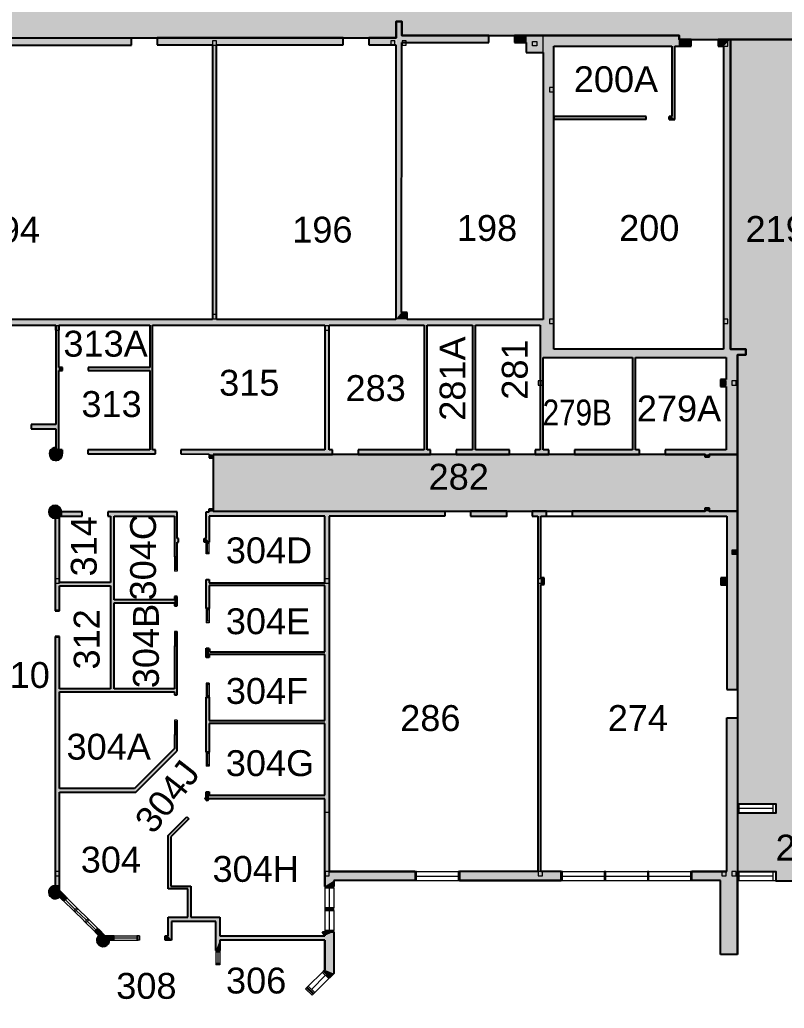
# Model space of a CAD drawing. Header units: millimetres. Extents: x 17496 to 132343, y 22085 to 108769.
# Drawn here: x 33788 to 60690, y 45041 to 79811 of the extents above; entities that cross this region are included whole.
import ezdxf

# ---------------------------------------------------------------- set-up
doc = ezdxf.new("R2010")
doc.units = ezdxf.units.MM
doc.header["$LTSCALE"] = 500
doc.header["$MEASUREMENT"] = 0
doc.layers.get('0').update_dxf_attribs({"linetype": 'CONTINUOUS', "lineweight": 0})
for name, color, linetype in [('CORRIDOR HATCH', 253, 'CONTINUOUS'), ('Room Numbers', 7, 'CONTINUOUS'), ('walls', 7, 'CONTINUOUS')]:
    doc.layers.add(name, color=color, linetype=linetype)
for name, color, linetype, lineweight in [('SC1', 7, 'CONTINUOUS', 0), ('SOLID', 7, 'CONTINUOUS', 0), ('windows', 7, 'CONTINUOUS', 0)]:
    doc.layers.add(name, color=color, linetype=linetype, lineweight=lineweight)
doc.styles.get("Standard").update_dxf_attribs({"font": 'techl___.ttf'})
doc.styles.add('STANDARD 2', font='arial.ttf')

# ---------------------------------------------------------------- blocks, each defined once
blk = doc.blocks.new('A1001DAJ', base_point=(395.21, 332.45))
for p, q in [((395.21, 333.45), (395.21, 332.45)), ((396.21, 333.45), (395.21, 333.45)), ((396.21, 332.45), (396.21, 333.45)), ((395.21, 332.45), (396.21, 332.45))]:
    blk.add_line(p, q)
blk = doc.blocks.new('*U9')
at = {"linetype": 'Continuous'}
for points in [[(40450, 62604), (40450, 62502), (40590, 62520)], [(40590, 62604), (40450, 62604), (40590, 62520)], [(40350, 62502), (44670, 62352), (48748, 62352)], [(40350, 62502), (40450, 62352), (44670, 62352)], [(40350, 62502), (40350, 61563), (40450, 62352)], [(48748, 62352), (40450, 62502), (40350, 62502)], [(40450, 62352), (40350, 61563), (40450, 61439)], [(48748, 62520), (40450, 62502), (48748, 62352)], [(40590, 62520), (40450, 62502), (48748, 62520)], [(44670, 62352), (40450, 62352), (44520, 62352)], [(44520, 62352), (44520, 60008), (44670, 59952)], [(44670, 62352), (44520, 62352), (44670, 59952)], [(49648, 62520), (49648, 62352), (50924, 62352)], [(50924, 62520), (49648, 62520), (50924, 62352)], [(49648, 62352), (49970, 62352), (50924, 62352)], [(40350, 61563), (40275, 61439), (40450, 61439)], [(40275, 61563), (40275, 61439), (40350, 61563)], [(40450, 60126), (40350, 59102), (40450, 60008)], [(40350, 60126), (40350, 59102), (40450, 60126)], [(40450, 60008), (40350, 59102), (40450, 59908)], [(40450, 59908), (40350, 59102), (40450, 59102)], [(40450, 60008), (44520, 59908), (44670, 59952)], [(40450, 60008), (40450, 59908), (44520, 59908)], [(44520, 60008), (40450, 60008), (44670, 59952)], [(44670, 59952), (44520, 59908), (44670, 49848)], [(44520, 59908), (44520, 57583), (44670, 49848)], [(28355, 58195), (28355, 58095), (29789, 58095)], [(29789, 58195), (28355, 58195), (29789, 58095)], [(40450, 57583), (40450, 57702), (40350, 57702)], [(40350, 57702), (40350, 57378), (40450, 57583)], [(40450, 57583), (40350, 57378), (40450, 57483)], [(40450, 57483), (40350, 57378), (40450, 57378)], [(40450, 57583), (40450, 57483), (44520, 57483)], [(44520, 57583), (40450, 57583), (44520, 57483)], [(44520, 57583), (44520, 57483), (44670, 49848)], [(44520, 57483), (44520, 55158), (44670, 49848)], [(40450, 55978), (40350, 54051), (40450, 55158)], [(40350, 55978), (40350, 54051), (40450, 55978)], [(40450, 55158), (40350, 54051), (40450, 55058)], [(40450, 55058), (40350, 54051), (40450, 54051)], [(40450, 55158), (40450, 55058), (44520, 55058)], [(44520, 55158), (40450, 55158), (44520, 55058)], [(44520, 55158), (44520, 55058), (44670, 49848)], [(44520, 55058), (44520, 52736), (44670, 49848)], [(40350, 52651), (40350, 52460), (40450, 52533)], [(40450, 52651), (40350, 52651), (40450, 52533)], [(44520, 52533), (40350, 52460), (44520, 52409)], [(40450, 52533), (40350, 52460), (44520, 52533)], [(44520, 52736), (44520, 52533), (44670, 49848)], [(44520, 52533), (44520, 52409), (44670, 49848)], [(40350, 52460), (40303, 52414), (44520, 52409)], [(40303, 52414), (40450, 52409), (44520, 52409)], [(40303, 52414), (40379, 52338), (40450, 52409)], [(44520, 52409), (44520, 49848), (44670, 49848)], [(39667, 51778), (39005, 51116), (39743, 51702)], [(39743, 51702), (39005, 51116), (39105, 51064)], [(39005, 51116), (39005, 49240), (39105, 51064)], [(39105, 51064), (39005, 49240), (39105, 49340)], [(44670, 49848), (44520, 49328), (44840, 49528)], [(44520, 49848), (44520, 49328), (44670, 49848)], [(44840, 49528), (47697, 49848), (44670, 49848)], [(47697, 49848), (44840, 49528), (47697, 49528)], [(44840, 49528), (44520, 49328), (44840, 49328)], [(39105, 49340), (39005, 49240), (39705, 49240)], [(39805, 49340), (39105, 49340), (39705, 49240)], [(39805, 49340), (39705, 49240), (39805, 48240)], [(39705, 49240), (39705, 48240), (39805, 48240)], [(39005, 48240), (39131, 48090), (40682, 48090)], [(39005, 48240), (39005, 47590), (39131, 48090)], [(39705, 48240), (39005, 48240), (40682, 48090)], [(39131, 48090), (39005, 47590), (39131, 47440)], [(39805, 48240), (39705, 48240), (40682, 48090)], [(40832, 48240), (39805, 48240), (40682, 48090)], [(40832, 48240), (40682, 48090), (40832, 47590)], [(40682, 48090), (40682, 47066), (40832, 47590)], [(44840, 47728), (44520, 47590), (44840, 46260)], [(44520, 47728), (44520, 47590), (44840, 47728)], [(38905, 47590), (38905, 47440), (39131, 47440)], [(39005, 47590), (38905, 47590), (39131, 47440)], [(40832, 47590), (40682, 47066), (40832, 47440)], [(40832, 47440), (40682, 47066), (40832, 47066)], [(44520, 47590), (40832, 47440), (44520, 47440)], [(40832, 47590), (40832, 47440), (44520, 47590)], [(44520, 47590), (44520, 47440), (44840, 46260)], [(44520, 47440), (44520, 46393), (44840, 46260)], [(44520, 46393), (44473, 46345), (44840, 46260)], [(44473, 46345), (44699, 46119), (44840, 46260)]]:
    blk.add_solid(points, dxfattribs=at)
blk = doc.blocks.new('*U13')
at = {"linetype": 'Continuous'}
for points in [[(35181, 59068), (35031, 59018), (35181, 59018)], [(35031, 59068), (35031, 59018), (35181, 59068)], [(35031, 58118), (35031, 58068), (35181, 58068)], [(35181, 58118), (35031, 58118), (35181, 58068)]]:
    blk.add_solid(points, dxfattribs=at)

msp = doc.modelspace()

# ---------------------------------------------------------------- hatches: boundary and pattern name
at = {"layer": 'CORRIDOR HATCH'}
h = msp.add_hatch(color=256, dxfattribs=at)
h.dxf.hatch_style = 1
h.paths.add_polyline_path([(63841, 63664), (63841, 61264), (87806, 61264), (87806, 53590), (87210, 53590), (87210, 52340), (87806, 52340), (87806, 49848), (91301, 49848), (93131, 49848), (97246, 49848), (97246, 51221), (97616, 51221), (97616, 50861), (110416, 50861), (110416, 53611), (97616, 53611), (97616, 53161), (97246, 53161), (97246, 53538), (90206, 53538), (90206, 63664)])
h.paths.add_polyline_path([(58796, 79119), (58796, 68219), (59340, 68219), (59340, 68029), (59041, 68029), (59041, 64520), (59041, 62520), (59041, 56258), (59041, 55258), (59041, 52228), (60388, 52228), (60388, 51899), (59041, 51899), (59041, 49848), (60388, 49848), (60388, 49519), (62438, 49519), (62438, 49848), (63841, 49848), (63841, 51899), (62438, 51899), (62438, 52228), (63841, 52228), (63840, 55534), (63840, 56404), (63841, 61264), (63841, 63664), (63841, 64527), (61841, 64527), (61841, 68029), (61240, 68029), (61240, 68219), (61810, 68219), (61810, 79119)])
h.paths.add_polyline_path([(40590, 64520), (40590, 62520), (57908, 62520), (57908, 62635), (58048, 62635), (58048, 62520), (59041, 62520), (59041, 64520), (58048, 64520), (58048, 64435), (57908, 64435), (57908, 64520)])
h.paths.add_polyline_path([(111041, 106541), (111041, 106343), (110546, 106343), (110546, 106293), (110416, 106293), (110416, 102791), (110537, 102791), (110546, 102743), (111041, 102743), (111041, 102543), (110547, 102543), (110537, 102493), (110416, 102493), (110416, 82083), (110416, 79283), (110416, 66219), (110416, 63001), (110416, 53611), (110416, 50861), (110416, 37253), (113476, 37253), (113476, 48813), (121896, 48813), (121896, 48943), (121946, 48943), (121946, 49347), (122144, 49347), (122144, 48943), (122194, 48943), (122194, 48813), (125196, 48813), (125196, 48943), (125246, 48943), (125246, 49347), (125444, 49347), (125446, 51147), (125246, 51147), (125246, 51541), (125196, 51543), (125196, 51673), (122194, 51673), (122194, 51551), (122146, 51543), (122146, 51147), (121946, 51147), (121946, 51541), (121896, 51551), (121896, 51673), (113476, 51673), (113476, 102493), (113346, 102493), (113346, 102543), (112841, 102543), (112841, 102741), (113346, 102741), (113346, 102791), (113476, 102791), (113476, 106293), (113346, 106293), (113346, 106343), (112841, 106343), (112841, 106541), (111041, 106543)])
h.paths.add_polyline_path([(48842, 99582), (48842, 97108), (49333, 97108), (49333, 96958), (48842, 96958), (48842, 94833), (48340, 94833), (48340, 95008), (46714, 95008), (46714, 93228), (49536, 93228), (49536, 92933), (48836, 92933), (48836, 82478), (49446, 82478), (49446, 82278), (51610, 82359), (51610, 82659), (52220, 82659), (52220, 91059), (51632, 91059), (51632, 96958), (51144, 96958), (51144, 97108), (51632, 97108), (51632, 99582), (51144, 99582), (51144, 99732), (49333, 99732), (49333, 99582)])
h.paths.add_polyline_path([(25516, 82228), (25516, 81697), (25316, 81697), (25316, 79647), (25514, 79647), (25514, 79168), (27617, 79178), (27617, 79657), (27816, 79657), (27816, 79178), (47034, 79178), (47036, 79747), (47236, 79747), (47235, 79257), (56998, 79259), (56998, 79119), (58796, 79119), (61810, 79119), (96216, 79119), (96216, 79283), (97396, 79283), (97396, 79783), (97616, 79783), (97616, 79283), (110416, 79283), (110416, 82083), (97616, 82083), (97616, 81583), (97396, 81583), (97396, 82083), (96216, 82083), (96216, 82179), (56998, 82179), (56998, 82059), (51610, 82059), (51610, 82359), (49446, 82278), (47236, 82278), (47236, 81797), (47036, 81797), (47036, 82228), (27817, 82228), (27817, 81707), (27617, 81707), (27617, 82228)])
at = {"layer": 'Room Numbers'}
msp.add_hatch(color=256, dxfattribs=at).paths.add_polyline_path([(55836, 76305), (55836, 76405), (52576, 76405), (52576, 76305)])
at = {"layer": 'SOLID'}
msp.add_hatch(color=256, dxfattribs=at).paths.add_polyline_path([(55836, 76305), (55836, 76405), (52576, 76405), (52576, 76305)])
h = msp.add_hatch(color=256, dxfattribs=at)
h.paths.add_polyline_path([(59041, 62520), (58048, 62520), (58048, 62635), (57908, 62635), (57908, 62520), (53222, 62520), (53222, 62352), (58671, 62352), (58671, 60186), (58459, 60186), (58459, 59923), (58671, 59923), (58671, 56258), (59041, 56258)])
h.paths.add_polyline_path([(58846, 61009), (58846, 61159), (58996, 61159), (58996, 61009)], flags=16)
h.paths.add_polyline_path([(58646, 60143), (58646, 59993), (58496, 59993), (58496, 60143)], flags=16)
at = {"layer": 'walls'}
msp.add_hatch(color=256, dxfattribs=at).paths.add_polyline_path([(58846, 61159), (58846, 61009), (58996, 61009), (58996, 61159)])

# ---------------------------------------------------------------- linework, layer by layer
at = {"layer": 'CORRIDOR HATCH'}
for points in [[(25316, 81697), (25316, 79647), (25514, 79647), (25514, 79168), (27617, 79178), (27617, 79657), (27816, 79657), (27816, 79178), (47034, 79178), (47036, 79747), (47236, 79747), (47235, 79257), (56998, 79259), (56998, 79119), (58796, 79119), (61810, 79119)], [(61810, 79119), (58796, 79119), (58796, 68219), (59340, 68219), (59340, 68029), (59041, 68029), (59041, 64520), (59041, 62520), (59041, 56258), (59041, 55258), (59041, 52228), (60388, 52228), (60388, 51899), (59041, 51899), (59041, 49848), (60388, 49848), (60388, 49519), (62438, 49519)]]:
    msp.add_lwpolyline(points, dxfattribs=at)
msp.add_lwpolyline([(40590, 64520), (40590, 62520), (57908, 62520), (57908, 62635), (58048, 62635), (58048, 62520), (59041, 62520), (59041, 64520), (58048, 64520), (58048, 64435), (57908, 64435), (57908, 64520), (40590, 64520)], close=True, dxfattribs=at)
at = {"layer": 'Room Numbers'}
for p, q in [((55836, 76405), (52576, 76405)), ((52576, 76405), (52576, 76305)), ((55836, 76305), (52576, 76305)), ((55836, 76305), (55836, 76405)), ((56636, 76305), (56636, 76405))]:
    msp.add_line(p, q, dxfattribs=at)
at = {"layer": 'SC1', "flags": 128}
for points in [[(40716, 78923), (40716, 79073), (40566, 79073), (40566, 78923)], [(46991, 78923), (46991, 79073), (46841, 79073), (46841, 78923)], [(47391, 78923), (47391, 79073), (47241, 79073), (47241, 78923)], [(51986, 79049), (51986, 78899), (51836, 78899), (51836, 79049)], [(58700, 78879), (58700, 79029), (58551, 79029), (58551, 78879)], [(52576, 77279), (52576, 77429), (52426, 77429), (52426, 77279)], [(40716, 69293), (40716, 69443), (40566, 69443), (40566, 69293)], [(52576, 69129), (52576, 69279), (52426, 69279), (52426, 69129)], [(58700, 69129), (58700, 69279), (58551, 69279), (58551, 69129)], [(35181, 68893), (35181, 69043), (35031, 69043), (35031, 68893)], [(44671, 68893), (44671, 69043), (44521, 69043), (44521, 68893)], [(52181, 66954), (52181, 67104), (52031, 67104), (52031, 66954)], [(58646, 66954), (58646, 67104), (58496, 67104), (58496, 66954)], [(58996, 66954), (58996, 67104), (58846, 67104), (58846, 66954)], [(58996, 61009), (58996, 61159), (58846, 61159), (58846, 61009)], [(35181, 59993), (35181, 60143), (35031, 60143), (35031, 59993)], [(44671, 59993), (44671, 60143), (44521, 60143), (44521, 59993)], [(52181, 59993), (52181, 60143), (52031, 60143), (52031, 59993)], [(35181, 49698), (35181, 49848), (35031, 49848), (35031, 49698)], [(44671, 49698), (44671, 49848), (44521, 49848), (44521, 49698)], [(52181, 49698), (52181, 49848), (52031, 49848), (52031, 49698)], [(58646, 49698), (58646, 49848), (58496, 49848), (58496, 49698)], [(58996, 49698), (58996, 49848), (58846, 49848), (58846, 49698)]]:
    msp.add_lwpolyline(points, close=True, dxfattribs=at)
at = {"layer": 'SOLID'}
for p, q in [((51610, 79009), (51610, 79259)), ((52206, 78659), (52206, 79259)), ((56998, 79119), (56998, 78879)), ((35061, 64538), (35061, 64778)), ((35061, 64538), (35286, 64538)), ((35256, 62502), (35031, 62277)), ((35031, 62277), (35031, 62502)), ((35256, 62502), (35031, 62502)), ((35181, 62352), (35031, 62277)), ((35031, 62277), (35181, 62277)), ((35256, 62502), (35181, 62352)), ((35256, 62502), (35256, 62352)), ((44520, 51943), (44670, 51943)), ((35031, 49349), (35181, 49349)), ((35181, 49349), (35031, 49349)), ((35031, 49349), (35187, 48963)), ((35031, 49124), (35031, 49349)), ((35031, 49124), (35187, 48963)), ((35181, 49187), (35108, 49157)), ((36950, 47440), (36562, 47595)), ((36786, 47590), (36562, 47595)), ((36725, 47440), (36562, 47595)), ((36725, 47440), (36950, 47440)), ((36950, 47440), (36786, 47590))]:
    msp.add_line(p, q, dxfattribs=at)
at = {"layer": 'SOLID', "const_width": 225}
for points in [[(35061, 64650, 0.416083), (34947, 64537, 1)], [(34947, 64537, 1), (35172, 64537, 0.000484), (35172, 64538, 1)], [(35143, 62502, 1), (34918, 62502, 1)], [(34918, 62502, 0.414214), (35031, 62389, 1)], [(35031, 49237, 0.414214), (34918, 49124, 1)], [(34918, 49124, 0.663153), (35109, 49043, 1)], [(36643, 47518, 0.192703), (36612, 47440, 1)], [(36612, 47440, 1), (36837, 47440, 1)]]:
    msp.add_lwpolyline(points, format="xyb", dxfattribs=at)
at = {"layer": 'SOLID', "const_width": 0.25}
for points in [[(35060, 64538, 1), (35061, 64538, 1)], [(35060, 64538, 1), (35061, 64538, 1)], [(35030, 62502, 1), (35031, 62502, 1)]]:
    msp.add_lwpolyline(points, format="xyb", close=True, dxfattribs=at)
at = {"layer": 'SOLID'}
for points in [[(47236, 79747), (47036, 79747), (47216, 69513), (47016, 69268)], [(37720, 79168), (37720, 78918), (26916, 79168), (26916, 78918)], [(45170, 79178), (45170, 78928), (38620, 79178), (38620, 78928)], [(40716, 69268), (40566, 69268), (40716, 78928), (40566, 78928)], [(47034, 79178), (47016, 78928), (46070, 79178), (46070, 78928)], [(50296, 79257), (50296, 79007), (47236, 79257), (47216, 79007)], [(51196, 79259), (51196, 79009), (51610, 79259), (51610, 79009)], [(51610, 79259), (51610, 78659), (52206, 79259), (52206, 78659)], [(56998, 79259), (56998, 78879), (52206, 79259), (52576, 78879)], [(52206, 79259), (52576, 78879), (52206, 69268), (52576, 68229)], [(57420, 79119), (57420, 78879), (56998, 79119), (56998, 78879)], [(58370, 79119), (58370, 78879), (58796, 79119), (58551, 78879)], [(58796, 79119), (58551, 78879), (58796, 68219), (58551, 68229)], [(56736, 78879), (56836, 78879), (56736, 76405), (56836, 76305)], [(56736, 76405), (56836, 76305), (56636, 76405), (56636, 76305)], [(52206, 69268), (52101, 69068), (26916, 69268), (26916, 69068)], [(47426, 69268), (47016, 69268), (47426, 69513), (47216, 69513)], [(52206, 69268), (52576, 68229), (52101, 69068), (52201, 67929)], [(35061, 69068), (35161, 69068), (35061, 64763), (35161, 64688)], [(38361, 64688), (38461, 64688), (38361, 69068), (38461, 69068)], [(44671, 64688), (44521, 64688), (44671, 69068), (44521, 69068)], [(48121, 69068), (48021, 69068), (48121, 64688), (48021, 64688)], [(49721, 64688), (49821, 64688), (49721, 69068), (49821, 69068)], [(52101, 69068), (52201, 67929), (52101, 64688), (52201, 64688)], [(58551, 68229), (58641, 67929), (52576, 68229), (52201, 67929)], [(58796, 68219), (58551, 68229), (59041, 68029), (58641, 67929)], [(59340, 68219), (59340, 68029), (58796, 68219), (59041, 68029)], [(55451, 67929), (55351, 67929), (55451, 64688), (55351, 64688)], [(59041, 68029), (58641, 67929), (59041, 64520), (58641, 64688)], [(35292, 67575), (35292, 67475), (35161, 67575), (35161, 67475)], [(36192, 67575), (36192, 67475), (38361, 67575), (38361, 67475)], [(58641, 67158), (58451, 67158), (58641, 66910), (58451, 66910)], [(35061, 65569), (35061, 65419), (34191, 65569), (34191, 65419)], [(35061, 64763), (35161, 64688), (35061, 64538), (35285, 64559)], [(35285, 64688), (35285, 64559), (35161, 64688)], [(36185, 64688), (36185, 64538), (38561, 64688), (38561, 64538)], [(44795, 64688), (44795, 64520), (39461, 64688), (39461, 64538)], [(48245, 64688), (48245, 64520), (45695, 64688), (45695, 64520)], [(51019, 64688), (51019, 64520), (49145, 64688), (49145, 64520)], [(52410, 64688), (52410, 64520), (51919, 64688), (51919, 64520)], [(55601, 64688), (55601, 64520), (53310, 64688), (53310, 64520)], [(59041, 64520), (58641, 64688), (56501, 64520), (56501, 64688)], [(35285, 64559), (35061, 64538), (35286, 64538)], [(40450, 64534), (40590, 64520), (40450, 64404), (40590, 64404)], [(58048, 64520), (57908, 64520), (58048, 64435), (57908, 64435)], [(40450, 62604), (40590, 62604), (40450, 62502), (40590, 62520)], [(58048, 62635), (57908, 62635), (58048, 62520), (57908, 62520)], [(35256, 62502), (35031, 62277), (35181, 62352)], [(35256, 62502), (35031, 62502), (35031, 62277)], [(35181, 62352), (35181, 62277), (35031, 62277)], [(35181, 62277), (35031, 62277), (35181, 59018), (35031, 59018)], [(35256, 62502), (35181, 62352), (35256, 62352)], [(35982, 62502), (35982, 62352), (35256, 62502), (35256, 62352)], [(36882, 62502), (36882, 62352), (39331, 62502), (39231, 62352)], [(37107, 62352), (36983, 62352), (37107, 56270), (36983, 56270)], [(39331, 62502), (39231, 62352), (39331, 60918), (39231, 60918)], [(48748, 62520), (48748, 62352), (40350, 62502), (40450, 62352)], [(40350, 62502), (40450, 62352), (40350, 61563), (40450, 61439)], [(44670, 62352), (44520, 62352), (44670, 51943), (44520, 51943)], [(50924, 62520), (49648, 62520), (50924, 62352), (49648, 62352)], [(52322, 62520), (51824, 62520), (52322, 62352), (51824, 62352)], [(52120, 62352), (52020, 62352), (52120, 49848), (52020, 49848)], [(39375, 61563), (39331, 61563), (39375, 61439), (39331, 61439)], [(40350, 61563), (40450, 61439), (40275, 61563), (40275, 61439)], [(52238, 60186), (52120, 60186), (52238, 59944), (52120, 59944)], [(58671, 60186), (58459, 60186), (58671, 59923), (58459, 59923)], [(36983, 60018), (36983, 59894), (35181, 60018), (35181, 59894)], [(40450, 60126), (40350, 60126), (40450, 59102), (40350, 59102)], [(44520, 60008), (44520, 59908), (40450, 60008), (40450, 59908)], [(39331, 59518), (39231, 59518), (39331, 59194), (39231, 59194)], [(39231, 59406), (39231, 59306), (37107, 59406), (37107, 59306)], [(35031, 58118), (35181, 58118), (35031, 49237), (35181, 49349)], [(39331, 56070), (39231, 56070), (39331, 57794), (39231, 57794)], [(40450, 57702), (40350, 57702), (40450, 57378), (40350, 57378)], [(40450, 57583), (40450, 57483), (44520, 57583), (44520, 57483)], [(39231, 56270), (39231, 56170), (35181, 56270), (35181, 56170)], [(40450, 55978), (40350, 55978), (40450, 54051), (40350, 54051)], [(44520, 55158), (44520, 55058), (40450, 55158), (40450, 55058)], [(59041, 49848), (58671, 49848), (59041, 55258), (58671, 55258)], [(39231, 54670), (39331, 54670), (39231, 54174), (39331, 54098)], [(39231, 54174), (39331, 54098), (37827, 52770), (37878, 52646)], [(37827, 52770), (37878, 52646), (35181, 52770), (35181, 52646)], [(40450, 52409), (40350, 52460), (40450, 52651), (40350, 52651)], [(40450, 52533), (40450, 52409), (44520, 52533), (44520, 52409)], [(40379, 52338), (40303, 52414), (40450, 52409), (40350, 52460)], [(44520, 49328), (44670, 49848), (44520, 51943), (44670, 51943)], [(39743, 51702), (39667, 51778), (39105, 51064), (39005, 51116)], [(39105, 51064), (39005, 51116), (39105, 49340), (39005, 49240)], [(44840, 49328), (44520, 49328), (44840, 49528), (44670, 49848)], [(47697, 49848), (47697, 49528), (44670, 49848), (44840, 49528)], [(49263, 49848), (49263, 49528), (52841, 49848), (52841, 49528)], [(57441, 49848), (57441, 49528), (58671, 49848), (58441, 49528)], [(59041, 46928), (58441, 46928), (59041, 49848), (58441, 49528)], [(59041, 49848), (58441, 49528), (59041, 49848), (58671, 49848)], [(35031, 49349), (35031, 49124), (35187, 48963)], [(35108, 49157), (35181, 49187), (35031, 49349), (35181, 49349)], [(35108, 49157), (35181, 49187), (35187, 48963), (35415, 48947)], [(39105, 49340), (39005, 49240), (39805, 49340), (39705, 49240)], [(39805, 49340), (39705, 49240), (39805, 48240), (39705, 48240)], [(35187, 48963), (35415, 48947), (35309, 48841)], [(40832, 48240), (40682, 48090), (39005, 48240), (39131, 48090)], [(39131, 48090), (39005, 48240), (39130, 47434), (39005, 47590)], [(40832, 47066), (40682, 47066), (40832, 48240), (40682, 48090)], [(36562, 47595), (36554, 47818), (36449, 47712)], [(36950, 47440), (36786, 47590), (36562, 47595), (36554, 47818)], [(44520, 47728), (44840, 47728), (44520, 46393), (44840, 46260)], [(36950, 47440), (36562, 47595), (36725, 47440)], [(36786, 47590), (37055, 47590), (36950, 47440), (37055, 47440)], [(39130, 47434), (39005, 47590), (38905, 47440), (38905, 47590)], [(40832, 47590), (40832, 47440), (44520, 47590), (44520, 47440)], [(44520, 46393), (44840, 46260), (44473, 46345), (44699, 46119)]]:
    msp.add_solid(points, dxfattribs=at)
at = {"layer": 'walls'}
for p, q in [((47036, 79747), (47034, 79174)), ((47236, 79747), (47036, 79747)), ((47235, 79257), (47236, 79747)), ((37720, 79168), (24196, 79168)), ((37720, 78918), (37720, 79168)), ((45170, 79178), (38620, 79178)), ((38620, 79178), (38620, 78928)), ((38620, 78928), (40566, 78928)), ((40566, 78928), (40566, 69268)), ((40716, 69268), (40716, 78928)), ((40716, 78928), (45170, 78928)), ((40716, 78928), (45170, 78928)), ((45170, 78928), (45170, 79178)), ((47034, 79174), (46070, 79174)), ((46070, 79174), (46070, 78928)), ((46070, 78928), (47016, 78928)), ((47016, 78928), (47016, 69268)), ((47216, 69513), (47234, 79007)), ((47234, 79007), (50296, 79007)), ((50296, 79257), (47235, 79257)), ((50296, 79007), (50296, 79257)), ((56998, 79259), (51196, 79259)), ((51196, 79259), (51196, 79009)), ((51196, 79009), (51610, 79009)), ((51610, 79009), (51610, 78659)), ((56998, 79119), (56998, 79259)), ((57420, 79119), (56998, 79119)), ((57420, 78879), (57420, 79119)), ((58370, 79119), (58370, 78879)), ((58796, 79119), (58370, 79119)), ((58796, 68219), (58796, 79119)), ((26916, 78918), (37720, 78918)), ((51610, 78659), (52206, 78659)), ((52206, 78659), (52206, 69268)), ((52576, 68229), (52576, 78879)), ((52576, 78879), (56736, 78879)), ((56736, 78879), (56736, 76405)), ((56836, 76305), (56836, 78879)), ((56836, 78879), (57420, 78879)), ((58370, 78879), (58551, 78879)), ((58551, 78879), (58551, 68229)), ((55836, 76405), (52576, 76405)), ((55836, 76305), (52576, 76305)), ((55836, 76305), (55836, 76405)), ((56736, 76405), (56636, 76405)), ((56636, 76405), (56636, 76305)), ((56636, 76305), (56836, 76305)), ((40566, 69268), (32696, 69268)), ((47016, 69268), (40716, 69268)), ((47426, 69513), (47216, 69513)), ((47426, 69268), (47426, 69513)), ((52206, 69268), (47426, 69268)), ((32055, 69068), (35061, 69068)), ((35061, 69068), (35061, 65569)), ((35161, 67575), (35161, 69068)), ((35161, 69068), (38361, 69068)), ((38361, 69068), (38361, 67575)), ((38461, 64688), (38461, 69068)), ((38461, 69068), (44521, 69068)), ((44521, 69068), (44521, 64688)), ((44671, 64688), (44671, 69068)), ((44671, 69068), (48021, 69068)), ((48021, 69068), (48021, 64688)), ((48121, 64688), (48121, 69068)), ((48121, 69068), (49721, 69068)), ((49721, 69068), (49721, 64688)), ((49821, 64688), (49821, 69068)), ((49821, 69068), (52101, 69068)), ((52101, 69068), (52101, 64688)), ((58551, 68229), (52576, 68229)), ((59340, 68219), (58796, 68219)), ((59340, 68029), (59340, 68219)), ((52201, 64688), (52201, 67929)), ((52201, 67929), (55351, 67929)), ((55351, 67929), (55351, 64688)), ((55451, 64688), (55451, 67929)), ((55451, 67929), (58641, 67929)), ((58641, 67929), (58641, 67158)), ((59041, 64520), (59041, 68029)), ((59041, 68029), (59340, 68029)), ((35292, 67575), (35161, 67575)), ((35164, 64684), (35164, 67475)), ((35164, 67475), (35292, 67475)), ((35292, 67475), (35292, 67575)), ((38361, 67575), (36192, 67575)), ((36192, 67575), (36192, 67475)), ((36192, 67475), (38361, 67475)), ((38361, 67475), (38361, 64688)), ((58641, 67158), (58451, 67158)), ((58451, 67158), (58451, 66910)), ((58451, 66910), (58641, 66910)), ((58641, 66910), (58641, 64688)), ((35061, 65569), (34191, 65569)), ((34191, 65569), (34191, 65419)), ((34191, 65419), (35061, 65419)), ((35061, 65419), (35061, 64684)), ((35061, 64684), (35164, 64684)), ((35285, 64688), (35161, 64688)), ((35285, 64688), (35285, 64538)), ((38361, 64688), (36185, 64688)), ((36185, 64688), (36185, 64538)), ((38561, 64688), (38461, 64688)), ((38561, 64538), (38561, 64688)), ((44521, 64688), (39461, 64688)), ((39461, 64688), (39461, 64538)), ((44795, 64688), (44671, 64688)), ((44795, 64520), (44795, 64688)), ((48021, 64688), (45695, 64688)), ((45695, 64688), (45695, 64520)), ((48245, 64688), (48121, 64688)), ((48245, 64520), (48245, 64688)), ((49721, 64688), (49145, 64688)), ((49145, 64688), (49145, 64520)), ((51019, 64688), (49821, 64688)), ((51019, 64520), (51019, 64688)), ((52101, 64688), (51919, 64688)), ((51919, 64688), (51919, 64520)), ((52410, 64688), (52201, 64688)), ((52410, 64520), (52410, 64688)), ((55351, 64688), (53310, 64688)), ((53310, 64688), (53310, 64520)), ((55601, 64688), (55451, 64688)), ((55601, 64520), (55601, 64688)), ((58641, 64688), (56501, 64688)), ((56501, 64688), (56501, 64520)), ((36185, 64538), (38561, 64538)), ((39461, 64538), (40450, 64534)), ((40450, 64534), (40450, 64404)), ((40450, 64404), (40590, 64404)), ((40590, 64404), (40590, 64520)), ((40590, 64520), (44795, 64520)), ((45695, 64520), (48245, 64520)), ((49145, 64520), (51019, 64520)), ((51919, 64520), (52410, 64520)), ((53310, 64520), (55601, 64520)), ((56501, 64520), (57908, 64520)), ((57908, 64520), (57908, 64435)), ((57908, 64435), (58048, 64435)), ((58048, 64435), (58048, 64520)), ((58048, 64520), (59041, 64520)), ((40450, 62502), (40450, 62604)), ((40450, 62604), (40590, 62604)), ((40590, 62604), (40590, 62520)), ((58048, 62635), (57908, 62635)), ((57908, 62635), (57908, 62520)), ((58048, 62520), (58048, 62635)), ((35982, 62502), (35031, 62502)), ((35031, 62502), (35031, 59018)), ((35181, 60018), (35181, 62352)), ((35181, 62352), (35982, 62352)), ((35982, 62352), (35982, 62502)), ((39331, 62502), (36882, 62502)), ((36882, 62502), (36882, 62352)), ((36882, 62352), (36983, 62352)), ((36983, 62352), (36983, 60018)), ((37107, 59406), (37107, 62352)), ((37107, 62352), (39231, 62352)), ((39231, 62352), (39231, 60918)), ((39331, 61563), (39331, 62502)), ((40350, 61563), (40350, 62502)), ((40350, 62502), (40450, 62502)), ((44520, 62352), (40450, 62352)), ((40450, 62352), (40450, 61439)), ((40590, 62520), (48748, 62520)), ((44520, 60008), (44520, 62352)), ((48748, 62352), (44670, 62352)), ((44670, 62352), (44670, 49848)), ((48748, 62520), (48748, 62352)), ((52322, 62520), (51824, 62520)), ((51824, 62520), (51824, 62352)), ((51824, 62352), (52020, 62352)), ((52020, 62352), (52020, 49848)), ((52120, 62352), (52322, 62352)), ((52120, 60186), (52120, 62352)), ((52322, 62352), (52322, 62520)), ((52322, 62520), (53222, 62520)), ((52322, 62352), (53222, 62352)), ((57908, 62520), (53222, 62520)), ((53222, 62520), (53222, 62352)), ((53222, 62352), (58671, 62352)), ((59041, 62520), (58048, 62520)), ((58671, 62352), (58671, 60186)), ((59041, 56258), (59041, 62520)), ((39375, 61563), (39331, 61563)), ((39375, 61439), (39375, 61563)), ((40275, 61439), (40275, 61563)), ((40275, 61563), (40350, 61563)), ((39331, 60918), (39331, 61439)), ((39331, 61439), (39375, 61439)), ((40450, 61439), (40275, 61439)), ((39231, 60918), (39331, 60918)), ((52238, 60186), (52120, 60186)), ((52238, 59944), (52238, 60186)), ((58671, 60186), (58459, 60186)), ((58459, 60186), (58459, 59923)), ((58671, 60186), (58671, 56258)), ((36983, 60018), (35181, 60018)), ((35181, 59018), (35181, 59894)), ((35181, 59894), (36983, 59894)), ((36983, 59894), (36983, 56270)), ((40350, 59102), (40350, 60126)), ((40350, 60126), (40450, 60126)), ((40450, 60126), (40450, 60008)), ((40450, 60008), (44520, 60008)), ((44520, 59908), (40450, 59908)), ((40450, 59908), (40450, 59102)), ((44520, 57583), (44520, 59908)), ((52120, 56552), (52120, 59944)), ((52120, 59944), (52238, 59944)), ((58671, 59923), (58459, 59923)), ((39331, 59518), (39231, 59518)), ((39231, 59518), (39231, 59406)), ((39331, 59194), (39331, 59518)), ((39231, 59406), (37107, 59406)), ((37107, 56270), (37107, 59306)), ((37107, 59306), (39231, 59306)), ((39231, 59306), (39231, 59194)), ((39231, 59194), (39331, 59194)), ((35031, 59018), (35181, 59018)), ((40450, 59102), (40350, 59102)), ((35181, 58118), (35031, 58118)), ((35031, 58118), (35031, 49124)), ((35181, 56270), (35181, 58118)), ((39331, 57794), (39231, 57794)), ((39231, 57794), (39231, 56270)), ((39331, 56070), (39331, 57794)), ((40350, 57378), (40350, 57702)), ((40350, 57702), (40450, 57702)), ((40450, 57378), (40350, 57378)), ((40450, 57702), (40471, 57583)), ((44520, 57483), (40450, 57483)), ((40450, 57483), (40450, 57378)), ((40471, 57583), (44520, 57583)), ((44520, 55158), (44520, 57483)), ((52120, 49848), (52120, 56552)), ((36983, 56270), (35181, 56270)), ((35181, 52770), (35181, 56170)), ((35181, 56170), (39231, 56170)), ((39231, 56270), (37107, 56270)), ((39231, 56170), (39231, 56070)), ((39231, 56070), (39331, 56070)), ((58671, 56258), (59041, 56258)), ((40350, 54051), (40350, 55978)), ((40350, 55978), (40450, 55978)), ((40450, 55978), (40450, 55158)), ((40450, 55158), (44520, 55158)), ((44520, 55058), (40450, 55058)), ((40450, 55058), (40450, 54051)), ((44520, 52533), (44520, 55058)), ((58671, 55258), (59041, 55258)), ((58671, 49848), (58671, 55258)), ((58671, 49848), (58671, 55258)), ((59041, 55258), (59041, 46928)), ((39331, 54670), (39231, 54670)), ((39231, 54670), (39231, 54174)), ((39331, 54098), (39331, 54670)), ((39231, 54174), (37827, 52770)), ((37878, 52646), (39331, 54098)), ((40450, 54051), (40350, 54051)), ((37827, 52770), (35181, 52770)), ((35181, 49187), (35181, 52646)), ((35181, 52646), (37878, 52646)), ((40350, 52460), (40350, 52651)), ((40350, 52651), (40450, 52651)), ((40450, 52651), (40450, 52533)), ((40450, 52533), (44520, 52533)), ((40303, 52414), (40350, 52460)), ((40379, 52325), (40303, 52414)), ((40450, 52409), (40379, 52325)), ((44520, 52409), (40450, 52409)), ((44520, 49328), (44520, 52409)), ((39005, 51116), (39667, 51778)), ((39743, 51702), (39105, 51064)), ((39667, 51778), (39743, 51702)), ((39667, 51778), (39667, 51778)), ((39005, 49240), (39005, 51116)), ((39105, 51064), (39105, 49340)), ((44520, 49848), (44520, 49328)), ((47693, 49848), (44670, 49848)), ((44670, 49848), (47697, 49848)), ((47697, 49848), (47697, 49528)), ((47697, 49848), (47697, 49848)), ((52020, 49848), (49263, 49848)), ((52020, 49848), (49263, 49848)), ((49263, 49848), (49263, 49528)), ((52841, 49848), (52120, 49848)), ((52841, 49848), (52120, 49848)), ((52841, 49528), (52841, 49848)), ((58671, 49848), (57441, 49848)), ((57441, 49528), (57441, 49848)), ((57441, 49848), (58671, 49848)), ((59041, 46928), (59041, 49848)), ((44840, 49528), (44840, 49328)), ((47686, 49528), (44840, 49528)), ((47697, 49528), (44840, 49528)), ((44840, 49528), (44840, 49328)), ((52841, 49528), (49262, 49528)), ((49263, 49528), (52841, 49528)), ((58441, 49528), (57441, 49528)), ((58441, 49528), (57441, 49528)), ((58441, 46928), (58441, 49528)), ((58441, 46928), (58441, 49528)), ((35031, 49124), (35309, 48841)), ((35415, 48947), (35181, 49187)), ((39705, 49240), (39005, 49240)), ((39105, 49340), (39805, 49340)), ((39705, 48240), (39705, 49240)), ((39805, 49340), (39805, 48240)), ((44840, 49328), (44520, 49328)), ((35309, 48841), (35415, 48947)), ((39005, 47590), (39005, 48240)), ((39005, 48240), (39705, 48240)), ((40682, 48090), (39131, 48090)), ((39131, 48090), (39131, 47440)), ((39805, 48240), (40832, 48240)), ((40682, 47066), (40682, 48090)), ((40832, 48240), (40832, 47590)), ((36449, 47711), (36554, 47818)), ((36725, 47440), (36449, 47712)), ((36554, 47818), (36786, 47590)), ((44520, 47590), (44441, 47728)), ((44441, 47728), (44840, 47728)), ((44520, 47712), (44520, 47590)), ((44840, 47728), (44840, 46260)), ((44840, 47712), (44840, 46260)), ((37082, 47440), (36725, 47440)), ((36786, 47590), (37055, 47590)), ((37055, 47590), (37055, 47440)), ((38905, 47440), (38905, 47590)), ((38905, 47590), (39005, 47590)), ((39131, 47440), (38905, 47440)), ((40832, 47590), (44520, 47590)), ((44520, 47440), (40832, 47440)), ((40832, 47440), (40832, 47066)), ((44520, 47440), (44520, 46393)), ((44520, 46393), (44520, 47440)), ((40832, 47066), (40682, 47066)), ((59041, 46928), (58441, 46928)), ((59041, 46928), (58441, 46928)), ((44473, 46345), (44520, 46393)), ((44473, 46345), (44520, 46393)), ((44699, 46119), (44473, 46345)), ((44699, 46119), (44840, 46260)), ((44840, 46260), (44699, 46119))]:
    msp.add_line(p, q, dxfattribs=at)
for points in [[(49648, 62352), (50924, 62352), (50924, 62520), (49648, 62520)], [(49648, 62351), (50924, 62352), (50924, 62520), (49648, 62520)]]:
    msp.add_lwpolyline(points, close=True, dxfattribs=at)
for centre, start, end in [((35061, 64538), 90, 5.4039), ((35031, 62502), 360, 270), ((35031, 49124), 90, 314.2019), ((36725, 47440), 136.3705, 360)]:
    msp.add_arc(centre, 225, start, end, dxfattribs=at)
at = {"layer": 'windows', "color": 7}
msp.add_line((52410, 64688), (52201, 64688), dxfattribs=at)
at = {"layer": 'windows'}
for p, q in [((40350, 61026), (40350, 61439)), ((40450, 61389), (40350, 61389)), ((40400, 61076), (40400, 61389)), ((40450, 61026), (40450, 61439)), ((39231, 60918), (39231, 60419)), ((39331, 60868), (39231, 60868)), ((39281, 60868), (39281, 60468)), ((39331, 60918), (39331, 60418)), ((40449, 61076), (40350, 61076)), ((40450, 61026), (40350, 61026)), ((39330, 60468), (39231, 60468)), ((39331, 60418), (39231, 60418)), ((40350, 59102), (40350, 58603)), ((40450, 59052), (40350, 59052)), ((40400, 59052), (40400, 58652)), ((40450, 59102), (40450, 58602)), ((40449, 58652), (40350, 58652)), ((40450, 58602), (40350, 58602)), ((39231, 58294), (39231, 57795)), ((39331, 58294), (39231, 58294)), ((39331, 58244), (39231, 58244)), ((39281, 58244), (39281, 57844)), ((39331, 58294), (39331, 57794)), ((39330, 57844), (39231, 57844)), ((40350, 56478), (40350, 55979)), ((40450, 56478), (40350, 56478)), ((40450, 56428), (40350, 56428)), ((40400, 56428), (40400, 56028)), ((40450, 56478), (40450, 55978)), ((40449, 56028), (40350, 56028)), ((39331, 55170), (39231, 55170)), ((39231, 55170), (39231, 54671)), ((39331, 55120), (39231, 55120)), ((39281, 55120), (39281, 54720)), ((39331, 55170), (39331, 54670)), ((39330, 54720), (39231, 54720)), ((40350, 54051), (40350, 53551)), ((40450, 54001), (40350, 54001)), ((40400, 54001), (40400, 53601)), ((40450, 54051), (40450, 53551)), ((40449, 53601), (40350, 53601)), ((40450, 53551), (40350, 53551)), ((59092, 52228), (59041, 52228)), ((59092, 52228), (59092, 51899)), ((60288, 52228), (59092, 52228)), ((60288, 52228), (60288, 51899)), ((60388, 52228), (60288, 52228)), ((60388, 52228), (60388, 51899)), ((60288, 51899), (59041, 51899)), ((60288, 52063), (59092, 52063)), ((60388, 51899), (60288, 51899)), ((47747, 49848), (49213, 49848)), ((52891, 49848), (54357, 49848)), ((54407, 49848), (55874, 49848)), ((55324, 49848), (57391, 49848)), ((59092, 49848), (59041, 49848)), ((60288, 49848), (59092, 49848)), ((59092, 49848), (59092, 49519)), ((60388, 49848), (60288, 49848)), ((60288, 49848), (60288, 49519)), ((60388, 49848), (60388, 49519)), ((47747, 49688), (49213, 49688)), ((47747, 49528), (49213, 49528)), ((52891, 49688), (54357, 49688)), ((52891, 49528), (54357, 49528)), ((54407, 49688), (55874, 49688)), ((54407, 49528), (55874, 49528)), ((55924, 49688), (57391, 49688)), ((55924, 49528), (57391, 49528)), ((60288, 49519), (59041, 49519)), ((60288, 49683), (59092, 49683)), ((60388, 49519), (60288, 49519)), ((44520, 49278), (44520, 48578)), ((44680, 49278), (44680, 48578)), ((44840, 49278), (44840, 48578)), ((35331, 48824), (36042, 48127)), ((35398, 48859), (35720, 48531)), ((36554, 47818), (35451, 48912)), ((35772, 48476), (36125, 48145)), ((44520, 48478), (44520, 47778)), ((44680, 48478), (44680, 47778)), ((44840, 48478), (44840, 47778)), ((36033, 48126), (36435, 47737)), ((36177, 48096), (36466, 47800)), ((37105, 47590), (37905, 47590)), ((37105, 47515), (37905, 47515)), ((37105, 47440), (37905, 47440)), ((38005, 47590), (37955, 47590)), ((38005, 47440), (37955, 47440)), ((38005, 47590), (38005, 47440)), ((40682, 47066), (40682, 46566)), ((40832, 47016), (40682, 47016)), ((40754, 47018), (40754, 46618)), ((40832, 47066), (40832, 46566)), ((40832, 46616), (40682, 46616)), ((40832, 46566), (40682, 46566)), ((43907, 45780), (44473, 46345)), ((44664, 46084), (44435, 46313)), ((44699, 46119), (44473, 46345)), ((44549, 46198), (44054, 45703)), ((44133, 45553), (44699, 46119)), ((43848, 45721), (43907, 45780)), ((44075, 45495), (43848, 45721)), ((44110, 45530), (43881, 45759)), ((44133, 45553), (43907, 45780)), ((44169, 45589), (43942, 45815)), ((44075, 45495), (44133, 45553))]:
    msp.add_line(p, q, dxfattribs=at)

# ---------------------------------------------------------------- block references
at = {"layer": 'SOLID'}
for name in ['*U9', '*U13']:
    msp.add_blockref(name, (0, 0), dxfattribs=at)
at = {"layer": 'windows', "xscale": 50, "zscale": 50}
for p, yscale in [((47697, 49528), 320), ((49213, 49528), 320), ((52841, 49528), 320), ((54357, 49528), 320), ((55874, 49528), 320), ((57391, 49528), 320), ((37055, 47440), 150), ((37905, 47440), 150)]:
    msp.add_blockref('A1001DAJ', p, dxfattribs=dict(at, yscale=yscale))
for p, yscale, rotation in [((44520, 49328), 320, 270), ((35309, 48841), 150, 315.1738415101863), ((35687, 48470), 150, 315.1738415101863), ((44520, 48578), 320, 270), ((44520, 48528), 320, 270), ((36080, 48081), 150, 315.1738415101863), ((36413, 47747), 150, 315.1738415101863), ((44520, 47778), 320, 270)]:
    msp.add_blockref('A1001DAJ', p, dxfattribs=dict(at, yscale=yscale, rotation=rotation))

# ---------------------------------------------------------------- texts
at = {"layer": 'Room Numbers', "style": 'STANDARD 2'}
for s, p in [('200A', (53284, 77264)), ('194', (32378, 71973)), ('196', (43376, 71973)), ('198', (49170, 72032)), ('200', (54879, 72032)), ('219', (59329, 71996)), ('313A', (35323, 67961)), ('315', (40804, 66587)), ('283', (45252, 66400)), ('313', (35957, 65838)), ('279A', (55503, 65682)), ('282', (48175, 63281)), ('304D', (41039, 60693)), ('304E', (41039, 58198)), ('310', (32725, 56307)), ('304F', (41039, 55746)), ('304A', (35434, 53785)), ('304G', (41039, 53207)), ('280', (60387, 50235)), ('304', (35934, 49813)), ('304H', (40571, 49486)), ('308', (37183, 45372)), ('306', (41046, 45559))]:
    msp.add_text(s, height=910, dxfattribs=at).set_placement(p)
for s, rotation, p in [('281A', 90, (49472, 65705)), ('281', 90, (51661, 66446)), ('314', 90, (36495, 60230)), ('304C', 90, (38581, 59385)), ('304B', 90, (38683, 56298)), ('312', 90, (36597, 56955)), ('304J', 52.0972, (38488, 51122))]:
    msp.add_text(s, height=910, rotation=rotation, dxfattribs=at).set_placement(p)
at = {"layer": 'Room Numbers'}
msp.add_text('279B', height=910, dxfattribs=at).set_placement((52187, 65541))
at = {"layer": 'Room Numbers', "char_height": 910, "attachment_point": 1, "style": 'STANDARD 2'}
for s, insert, width in [('286', (47176, 55703), 7303.08), ('274', (54480, 55703), 8220.4)]:
    msp.add_mtext(s, dxfattribs=dict(at, insert=insert, width=width))

doc.saveas('drawing.dxf')
